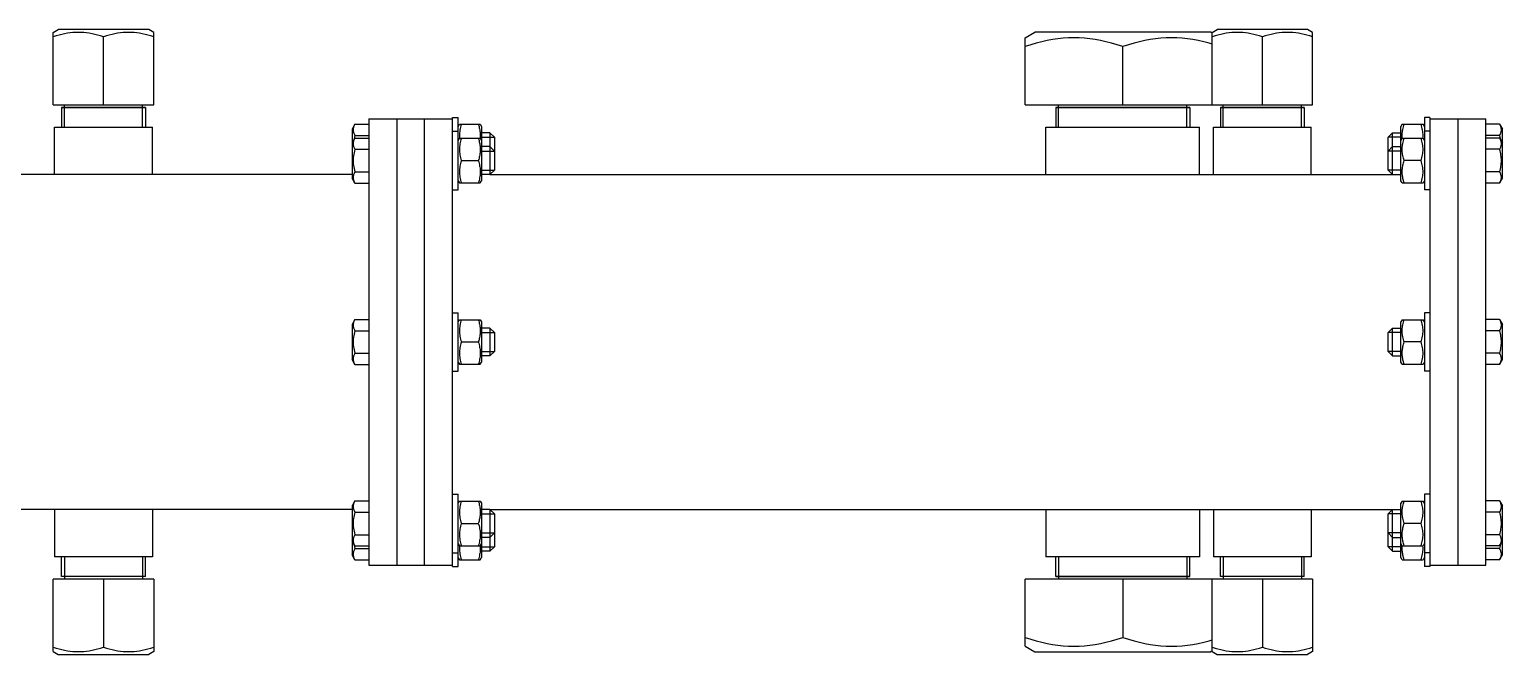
# Model space of a CAD drawing. Header units: millimetres. Extents: x 0 to 1189, y 0 to 841.
# Drawn here: x 1048.2 to 1100.9, y 472.2 to 494.6 of the extents above; entities that cross this region are included whole.
import ezdxf

# ---------------------------------------------------------------- set-up
doc = ezdxf.new("R2010")
doc.units = ezdxf.units.MM
doc.header["$LTSCALE"] = 65.395
doc.layers.get('0').update_dxf_attribs({"linetype": 'CONTINUOUS'})
doc.layers.add('ALL_AXIS', color=7, linetype='CONTINUOUS')
doc.layers.add('ALL_CHAMFER', color=7, linetype='CONTINUOUS')

msp = doc.modelspace()

# ---------------------------------------------------------------- linework, layer by layer
at = {"color": 7, "linetype": 'CONTINUOUS'}
for p, q in [((1049.0181797, 491.9002227), (1052.6181797, 491.9002227)), ((1052.3181797, 491.8002227), (1049.3181797, 491.8002227)), ((1083.8181797, 491.9002227), (1094.1181797, 491.9002227)), ((1089.7181797, 491.8002227), (1084.9181797, 491.8002227)), ((1093.8181797, 491.8002227), (1090.8181797, 491.8002227)), ((1059.8211157, 491.2085131), (1059.7181797, 491.0302227)), ((1059.8211157, 491.2085131), (1060.3181797, 491.2085131)), ((1060.3181797, 491.4002227), (1063.3181797, 491.4002227)), ((1060.3181797, 491.4002227), (1060.3181797, 475.4002227)), ((1061.3181797, 491.4002227), (1061.3181797, 475.4002227)), ((1062.3181797, 475.4002227), (1062.3181797, 491.4002227)), ((1063.3181797, 490.2200588), (1063.3181797, 491.4002227)), ((1063.5181797, 491.1202227), (1063.5643677, 491.2002227)), ((1063.5643677, 491.2002227), (1064.3119916, 491.2002227)), ((1064.3119875, 491.2002299), (1064.3581797, 491.1202227)), ((1064.3581797, 491.1202171), (1064.3581797, 489.1802282)), ((1097.3243718, 491.2002299), (1097.2781797, 491.1202227)), ((1097.2781797, 489.1802282), (1097.2781797, 491.1202171)), ((1097.3243677, 491.2002227), (1098.0719916, 491.2002227)), ((1098.1181797, 491.1202227), (1098.0719916, 491.2002227)), ((1098.3181797, 491.4002227), (1100.3181797, 491.4002227)), ((1098.3181797, 491.4002227), (1098.3181797, 490.2200588)), ((1099.3181797, 491.4002227), (1099.3181797, 475.4002227)), ((1100.3181797, 475.4002227), (1100.3181797, 491.4002227)), ((1100.8152437, 491.2085131), (1100.3181797, 491.2085131)), ((1100.8152437, 491.2085131), (1100.9181797, 491.0302227)), ((1059.8211157, 490.7085131), (1059.7181797, 490.5302227)), ((1059.8211157, 490.8043679), (1060.3181797, 490.8043679)), ((1059.8211157, 490.7085131), (1060.3181797, 490.7085131)), ((1063.5181797, 490.6202227), (1063.5643677, 490.7002227)), ((1063.5643677, 490.7002227), (1064.3119916, 490.7002227)), ((1063.5689768, 490.702102), (1063.5691308, 490.7007759)), ((1064.3119875, 490.7002299), (1064.3581797, 490.6202227)), ((1064.8181797, 490.7402227), (1064.8181797, 489.5602227)), ((1096.8181797, 489.5602227), (1096.8181797, 490.7402227)), ((1097.3243718, 490.7002299), (1097.2781797, 490.6202227)), ((1097.3243677, 490.7002227), (1098.0719916, 490.7002227)), ((1098.0672253, 490.7007756), (1098.0673962, 490.7022484)), ((1098.1181797, 490.6202227), (1098.0719916, 490.7002227)), ((1100.8152437, 490.8043679), (1100.3181797, 490.8043679)), ((1100.8152437, 490.7085131), (1100.3181797, 490.7085131)), ((1100.8152437, 490.7085131), (1100.9181797, 490.5302227)), ((1059.8211157, 490.3043679), (1060.3181797, 490.3043679)), ((1100.8152437, 490.3043679), (1100.3181797, 490.3043679)), ((1063.3181797, 483.7200588), (1063.3181797, 489.5803865)), ((1063.6358208, 489.9002227), (1064.2405385, 489.9002227)), ((1098.0005385, 489.9002227), (1097.3958208, 489.9002227)), ((1098.3181797, 489.5803865), (1098.3181797, 483.7200588)), ((1059.7181797, 489.4002227), (1042.3181797, 489.4002227)), ((1059.8211157, 489.0919323), (1059.7181797, 489.2702227)), ((1059.8211157, 489.4960775), (1060.3181797, 489.4960775)), ((1059.8211157, 489.0919323), (1060.3181797, 489.0919323)), ((1063.5181797, 489.1802227), (1063.5643677, 489.1002227)), ((1063.5643677, 489.1002227), (1064.3119916, 489.1002227)), ((1064.3119875, 489.1002155), (1064.3581797, 489.1802227)), ((1064.6581797, 489.4002227), (1096.9781797, 489.4002227)), ((1097.3243718, 489.1002155), (1097.2781797, 489.1802227)), ((1097.3243677, 489.1002227), (1098.0719916, 489.1002227)), ((1098.1181797, 489.1802227), (1098.0719916, 489.1002227)), ((1100.8152437, 489.4960775), (1100.3181797, 489.4960775)), ((1100.8152437, 489.0919323), (1100.3181797, 489.0919323)), ((1100.8152437, 489.0919323), (1100.9181797, 489.2702227)), ((1059.8211157, 484.2085131), (1059.7181797, 484.0302227)), ((1059.8211157, 484.2085131), (1060.3181797, 484.2085131)), ((1059.8211157, 483.8043679), (1060.3181797, 483.8043679)), ((1063.5181797, 484.1202227), (1063.5643677, 484.2002227)), ((1063.5643677, 484.2002227), (1064.3119916, 484.2002227)), ((1064.3119875, 484.2002299), (1064.3581797, 484.1202227)), ((1064.3581797, 484.1202171), (1064.3581797, 482.6802282)), ((1064.8181797, 483.7402227), (1064.8181797, 483.0602227)), ((1096.8181797, 483.0602227), (1096.8181797, 483.7402227)), ((1097.3243718, 484.2002299), (1097.2781797, 484.1202227)), ((1097.2781797, 482.6802282), (1097.2781797, 484.1202171)), ((1097.3243677, 484.2002227), (1098.0719916, 484.2002227)), ((1098.1181797, 484.1202227), (1098.0719916, 484.2002227)), ((1100.8152437, 484.2085131), (1100.3181797, 484.2085131)), ((1100.8152437, 483.8043679), (1100.3181797, 483.8043679)), ((1100.8152437, 484.2085131), (1100.9181797, 484.0302227)), ((1063.6358208, 483.4002227), (1064.2405385, 483.4002227)), ((1098.0005385, 483.4002227), (1097.3958208, 483.4002227)), ((1059.8211157, 482.5919323), (1059.7181797, 482.7702227)), ((1059.8211157, 482.9960775), (1060.3181797, 482.9960775)), ((1063.3181797, 477.2200588), (1063.3181797, 483.0803865)), ((1063.5181797, 482.6802227), (1063.5643677, 482.6002227)), ((1064.3119875, 482.6002155), (1064.3581797, 482.6802227)), ((1097.3243718, 482.6002155), (1097.2781797, 482.6802227)), ((1098.1181797, 482.6802227), (1098.0719916, 482.6002227)), ((1098.3181797, 483.0803865), (1098.3181797, 477.2200588)), ((1100.8152437, 482.9960775), (1100.3181797, 482.9960775)), ((1100.8152437, 482.5919323), (1100.9181797, 482.7702227)), ((1059.8211157, 482.5919323), (1060.3181797, 482.5919323)), ((1063.5643677, 482.6002227), (1064.3119916, 482.6002227)), ((1097.3243677, 482.6002227), (1098.0719916, 482.6002227)), ((1100.8152437, 482.5919323), (1100.3181797, 482.5919323)), ((1059.7181797, 477.4002227), (1042.3181797, 477.4002227)), ((1059.8211157, 477.7085131), (1059.7181797, 477.5302227)), ((1059.8211157, 477.7085131), (1060.3181797, 477.7085131)), ((1063.5181797, 477.6202227), (1063.5643677, 477.7002227)), ((1063.5643677, 477.7002227), (1064.3119916, 477.7002227)), ((1064.3119875, 477.7002299), (1064.3581797, 477.6202227)), ((1064.3581797, 477.6202171), (1064.3581797, 475.6802282)), ((1064.6581797, 477.4002227), (1096.9781797, 477.4002227)), ((1097.3243718, 477.7002299), (1097.2781797, 477.6202227)), ((1097.2781797, 475.6802282), (1097.2781797, 477.6202171)), ((1097.3243677, 477.7002227), (1098.0719916, 477.7002227)), ((1098.1181797, 477.6202227), (1098.0719916, 477.7002227)), ((1100.8152437, 477.7085131), (1100.3181797, 477.7085131)), ((1100.8152437, 477.7085131), (1100.9181797, 477.5302227)), ((1059.8211157, 477.3043679), (1060.3181797, 477.3043679)), ((1063.6358208, 476.9002227), (1064.2405385, 476.9002227)), ((1064.8181797, 477.2402227), (1064.8181797, 476.0602227)), ((1096.8181797, 476.0602227), (1096.8181797, 477.2402227)), ((1098.0005385, 476.9002227), (1097.3958208, 476.9002227)), ((1100.8152437, 477.3043679), (1100.3181797, 477.3043679)), ((1059.8211157, 476.4960775), (1060.3181797, 476.4960775)), ((1063.3181797, 475.4002227), (1063.3181797, 476.5803865)), ((1098.3181797, 476.5803865), (1098.3181797, 475.4002227)), ((1100.8152437, 476.4960775), (1100.3181797, 476.4960775)), ((1059.8211157, 476.0919323), (1059.7181797, 476.2702227)), ((1059.8211157, 476.0919323), (1060.3181797, 476.0919323)), ((1059.8211157, 475.9960775), (1060.3181797, 475.9960775)), ((1063.5181797, 476.1802227), (1063.5643677, 476.1002227)), ((1063.5643677, 476.1002227), (1064.3119916, 476.1002227)), ((1063.569134, 476.0996698), (1063.5689631, 476.098197)), ((1064.3119875, 476.1002155), (1064.3581797, 476.1802227)), ((1097.3243718, 476.1002155), (1097.2781797, 476.1802227)), ((1097.3243677, 476.1002227), (1098.0719916, 476.1002227)), ((1098.0673825, 476.0983433), (1098.0672285, 476.0996695)), ((1098.1181797, 476.1802227), (1098.0719916, 476.1002227)), ((1100.8152437, 476.0919323), (1100.3181797, 476.0919323)), ((1100.8152437, 475.9960775), (1100.3181797, 475.9960775)), ((1100.8152437, 476.0919323), (1100.9181797, 476.2702227)), ((1059.8211157, 475.5919323), (1059.7181797, 475.7702227)), ((1059.8211157, 475.5919323), (1060.3181797, 475.5919323)), ((1060.3181797, 475.4002227), (1063.3181797, 475.4002227)), ((1063.5181797, 475.6802227), (1063.5643677, 475.6002227)), ((1063.5643677, 475.6002227), (1064.3119916, 475.6002227)), ((1064.3119875, 475.6002155), (1064.3581797, 475.6802227)), ((1097.3243718, 475.6002155), (1097.2781797, 475.6802227)), ((1097.3243677, 475.6002227), (1098.0719916, 475.6002227)), ((1098.1181797, 475.6802227), (1098.0719916, 475.6002227)), ((1098.3181797, 475.4002227), (1100.3181797, 475.4002227)), ((1100.8152437, 475.5919323), (1100.3181797, 475.5919323)), ((1100.8152437, 475.5919323), (1100.9181797, 475.7702227)), ((1052.6181797, 474.9002227), (1049.0181797, 474.9002227)), ((1052.3181797, 475.0002227), (1049.3181797, 475.0002227)), ((1094.1181797, 474.9002227), (1083.8181797, 474.9002227)), ((1084.9181797, 475.0002227), (1089.7181797, 475.0002227)), ((1093.8181797, 475.0002227), (1090.8181797, 475.0002227))]:
    msp.add_line(p, q, dxfattribs=at)
at = {"color": 2, "linetype": 'CONTINUOUS'}
for p, q in [((1049.4181797, 491.1002227), (1049.4181797, 491.8002227)), ((1052.2181797, 491.1002227), (1052.2181797, 491.8002227)), ((1085.0181797, 491.1002227), (1085.0181797, 491.8002227)), ((1089.6181797, 491.1002227), (1089.6181797, 491.8002227)), ((1090.9181797, 491.1002227), (1090.9181797, 491.8002227)), ((1093.7181797, 491.1002227), (1093.7181797, 491.8002227)), ((1064.3581797, 490.7402227), (1064.8181797, 490.7402227)), ((1097.2781797, 490.7402227), (1096.8181797, 490.7402227)), ((1064.3581797, 490.2402227), (1064.8181797, 490.2402227)), ((1097.2781797, 490.2402227), (1096.8181797, 490.2402227)), ((1064.3581797, 489.5602227), (1064.8181797, 489.5602227)), ((1097.2781797, 489.5602227), (1096.8181797, 489.5602227)), ((1064.3581797, 483.7402227), (1064.8181797, 483.7402227)), ((1097.2781797, 483.7402227), (1096.8181797, 483.7402227)), ((1064.3581797, 483.0602227), (1064.8181797, 483.0602227)), ((1097.2781797, 483.0602227), (1096.8181797, 483.0602227)), ((1064.3581797, 477.2402227), (1064.8181797, 477.2402227)), ((1097.2781797, 477.2402227), (1096.8181797, 477.2402227)), ((1064.3581797, 476.5602227), (1064.8181797, 476.5602227)), ((1097.2781797, 476.5602227), (1096.8181797, 476.5602227)), ((1064.3581797, 476.0602227), (1064.8181797, 476.0602227)), ((1097.2781797, 476.0602227), (1096.8181797, 476.0602227)), ((1049.4181797, 475.7002227), (1049.4181797, 475.0002227)), ((1052.2181797, 475.7002227), (1052.2181797, 475.0002227)), ((1085.0181797, 475.7002227), (1085.0181797, 475.0002227)), ((1089.6181797, 475.7002227), (1089.6181797, 475.0002227)), ((1090.9181797, 475.7002227), (1090.9181797, 475.0002227)), ((1093.7181797, 475.7002227), (1093.7181797, 475.0002227))]:
    msp.add_line(p, q, dxfattribs=at)
at = {"color": 7, "linetype": 'CONTINUOUS'}
for points in [[(1059.8211157, 491.2085131), (1059.8065954, 491.1820544), (1059.7939925, 491.1561031), (1059.7833146, 491.1307405), (1059.7745393, 491.1057224), (1059.7676249, 491.0808415), (1059.7626368, 491.0560687), (1059.7596213, 491.0313013), (1059.7585942, 491.0065526), (1059.7596023, 490.9818084), (1059.7625986, 490.9570484), (1059.7675658, 490.932284), (1059.7744611, 490.9074068), (1059.783216, 490.8823912), (1059.793891, 490.8570016), (1059.806529, 490.8309633), (1059.8211157, 490.8043679)], [(1063.6358208, 491.2002227), (1063.6191736, 491.1476578), (1063.6047446, 491.0961787), (1063.5925493, 491.0459681), (1063.5825412, 490.9964779), (1063.5746517, 490.9472343), (1063.5689631, 490.898197), (1063.5655287, 490.8491566), (1063.5643677, 490.8001458), (1063.5655358, 490.7511369), (1063.5689768, 490.702102)], [(1064.2405385, 491.2002227), (1064.2540107, 491.1581262), (1064.2660632, 491.116777), (1064.2766839, 491.0762725), (1064.2859091, 491.0363208), (1064.293782, 490.9966907), (1064.3002698, 490.9572976), (1064.3053652, 490.9179846), (1064.3090352, 490.8787378), (1064.3112458, 490.839486), (1064.3119916, 490.8002439), (1064.3112475, 490.7610049), (1064.3090392, 490.7217611), (1064.3070694, 490.7006827)], [(1097.3292879, 490.7007383), (1097.3280114, 490.7130821), (1097.3252796, 490.7566663), (1097.3243755, 490.8002671), (1097.3252833, 490.8438674), (1097.3280188, 490.8874506), (1097.3325337, 490.9310768), (1097.3387935, 490.9747393), (1097.346773, 491.0186214), (1097.3564143, 491.0627862), (1097.3677808, 491.1075874), (1097.3809218, 491.1534464), (1097.3958208, 491.2002227)], [(1098.0673962, 490.7022484), (1098.0708306, 490.7512888), (1098.0719916, 490.8002995), (1098.0708235, 490.8493084), (1098.0673825, 490.8983433), (1098.0616883, 490.947373), (1098.0537955, 490.9966025), (1098.0437885, 491.0460659), (1098.0315976, 491.0962443), (1098.0171757, 491.1476914), (1098.0005385, 491.2002227)], [(1100.8152437, 490.8043679), (1100.8298206, 490.8309448), (1100.8424511, 490.8569636), (1100.8531203, 490.8823299), (1100.8618728, 490.9073263), (1100.8687726, 490.9321973), (1100.8737469, 490.9569626), (1100.8767502, 490.981727), (1100.8777651, 491.0064789), (1100.8767431, 491.0312368), (1100.8737313, 491.0560143), (1100.8687456, 491.0807958), (1100.8618312, 491.1056869), (1100.8530512, 491.1307221), (1100.8423682, 491.1560999), (1100.8297637, 491.1820564), (1100.8152437, 491.2085131)], [(1059.8211157, 490.7085131), (1059.8065954, 490.6820544), (1059.7939925, 490.6561031), (1059.7833146, 490.6307405), (1059.7745393, 490.6057224), (1059.7676249, 490.5808415), (1059.7626368, 490.5560687), (1059.7596213, 490.5313013), (1059.7585942, 490.5065526), (1059.7596023, 490.4818084), (1059.7625986, 490.4570484), (1059.7675658, 490.432284), (1059.7744611, 490.4074068), (1059.783216, 490.3823912), (1059.793891, 490.3570016), (1059.806529, 490.3309633), (1059.8211157, 490.3043679)], [(1059.8211157, 490.8043679), (1059.8046263, 490.7438053), (1059.790663, 490.6845607), (1059.7819791, 490.6407265)], [(1063.6358208, 490.7002227), (1063.6191736, 490.6476578), (1063.6047446, 490.5961787), (1063.5925493, 490.5459681), (1063.5825412, 490.4964779), (1063.5746517, 490.4472343), (1063.5689631, 490.398197), (1063.5655287, 490.3491566), (1063.5643677, 490.3001458), (1063.5655358, 490.2511369), (1063.5689768, 490.202102), (1063.574671, 490.1530723), (1063.5825639, 490.1038429), (1063.5925708, 490.0543794), (1063.6047618, 490.0042011), (1063.6191836, 489.952754), (1063.6358208, 489.9002227)], [(1064.2405385, 490.7002227), (1064.2540107, 490.6581262), (1064.2660632, 490.616777), (1064.2766839, 490.5762725), (1064.2859091, 490.5363208), (1064.293782, 490.4966907), (1064.3002698, 490.4572976), (1064.3053652, 490.4179846), (1064.3090352, 490.3787378), (1064.3112458, 490.339486), (1064.3119916, 490.3002439), (1064.3112475, 490.2610049), (1064.3090392, 490.2217611), (1064.3053727, 490.1825269), (1064.3002818, 490.1432288), (1064.2937992, 490.1038497), (1064.2859327, 490.0642346), (1064.2767191, 490.0243114), (1064.2661034, 489.9838136), (1064.2540379, 489.9424144), (1064.2405385, 489.9002227)], [(1097.3958208, 489.9002227), (1097.380917, 489.9470144), (1097.3677722, 489.9928897), (1097.3564026, 490.0377093), (1097.3467596, 490.0818908), (1097.3387809, 490.1257835), (1097.3325233, 490.1694528), (1097.3280114, 490.2130821), (1097.3252796, 490.2566663), (1097.3243755, 490.3002671), (1097.3252833, 490.3438674), (1097.3280188, 490.3874506), (1097.3325337, 490.4310768), (1097.3387935, 490.4747393), (1097.346773, 490.5186214), (1097.3564143, 490.5627862), (1097.3677808, 490.6075874), (1097.3809218, 490.6534464), (1097.3958208, 490.7002227)], [(1098.0005385, 489.9002227), (1098.0171857, 489.9527876), (1098.0316148, 490.0042667), (1098.0438101, 490.0544773), (1098.0538181, 490.1039675), (1098.0617076, 490.153211), (1098.0673962, 490.2022484), (1098.0708306, 490.2512888), (1098.0719916, 490.3002995), (1098.0708235, 490.3493084), (1098.0673825, 490.3983433), (1098.0616883, 490.447373), (1098.0537955, 490.4966025), (1098.0437885, 490.5460659), (1098.0315976, 490.5962443), (1098.0171757, 490.6476914), (1098.0005385, 490.7002227)], [(1100.854512, 490.6404984), (1100.8531403, 490.6483365), (1100.8424661, 490.69911), (1100.8298292, 490.7511811), (1100.8152437, 490.8043679)], [(1100.8152437, 490.3043679), (1100.8298206, 490.3309448), (1100.8424511, 490.3569636), (1100.8531203, 490.3823299), (1100.8618728, 490.4073263), (1100.8687726, 490.4321973), (1100.8737469, 490.4569626), (1100.8767502, 490.481727), (1100.8777651, 490.5064789), (1100.8767431, 490.5312368), (1100.8737313, 490.5560143), (1100.8687456, 490.5807958), (1100.8618312, 490.6056869), (1100.8530512, 490.6307221), (1100.8423682, 490.6560999), (1100.8297637, 490.6820564), (1100.8152437, 490.7085131)], [(1059.8211157, 490.3043679), (1059.8046263, 490.2438053), (1059.790663, 490.1845607), (1059.7792356, 490.1268785), (1059.7703148, 490.0700256), (1059.7638436, 490.0133451), (1059.7599146, 489.9568531), (1059.7586103, 489.9003409), (1059.7599037, 489.8438263), (1059.7638221, 489.7873298), (1059.7702857, 489.7306338), (1059.7792046, 489.6737431), (1059.7906358, 489.6160099), (1059.8046096, 489.5567072), (1059.8211157, 489.4960775)], [(1100.8152437, 489.4960775), (1100.8298127, 489.5491993), (1100.8424388, 489.601215), (1100.8531081, 489.6519404), (1100.8618624, 489.7019278), (1100.8687627, 489.7516544), (1100.8737383, 489.8011613), (1100.8767446, 489.8506566), (1100.8777651, 489.9001173), (1100.8767532, 489.9495776), (1100.8737553, 489.9990736), (1100.8687884, 490.0485794), (1100.8618942, 490.098315), (1100.8531403, 490.1483365), (1100.8424661, 490.19911), (1100.8298292, 490.2511811), (1100.8152437, 490.3043679)], [(1063.6358208, 489.9002227), (1063.6191736, 489.8476578), (1063.6047446, 489.7961787), (1063.5925493, 489.7459681), (1063.5825412, 489.6964779), (1063.5746517, 489.6472343), (1063.5689631, 489.598197), (1063.5655287, 489.5491566), (1063.5643677, 489.5001458), (1063.5655358, 489.4511369), (1063.5689768, 489.402102), (1063.574671, 489.3530723), (1063.5825639, 489.3038429), (1063.5925708, 489.2543794), (1063.6047618, 489.2042011), (1063.6191836, 489.152754), (1063.6358208, 489.1002227)], [(1064.2405385, 489.9002227), (1064.2554423, 489.8534309), (1064.2685871, 489.8075557), (1064.2799567, 489.7627361), (1064.2895997, 489.7185546), (1064.2975785, 489.6746618), (1064.303836, 489.6309926), (1064.3083479, 489.5873633), (1064.3110798, 489.5437791), (1064.3119838, 489.5001783), (1064.3110761, 489.456578), (1064.3083406, 489.4129948), (1064.3038256, 489.3693686), (1064.2975658, 489.3257061), (1064.2895864, 489.281824), (1064.279945, 489.2376591), (1064.2685785, 489.1928579), (1064.2554375, 489.146999), (1064.2405385, 489.1002227)], [(1097.3958208, 489.1002227), (1097.3823486, 489.1423192), (1097.3702961, 489.1836684), (1097.3596754, 489.2241729), (1097.3504503, 489.2641246), (1097.3425774, 489.3037547), (1097.3360895, 489.3431478), (1097.3309941, 489.3824608), (1097.3273242, 489.4217076), (1097.3251136, 489.4609593), (1097.3243677, 489.5002015), (1097.3251118, 489.5394404), (1097.3273202, 489.5786842), (1097.3309866, 489.6179184), (1097.3360776, 489.6572165), (1097.3425601, 489.6965956), (1097.3504266, 489.7362108), (1097.3596403, 489.776134), (1097.3702559, 489.8166318), (1097.3823214, 489.858031), (1097.3958208, 489.9002227)], [(1098.0005385, 489.1002227), (1098.0171857, 489.1527876), (1098.0316148, 489.2042667), (1098.0438101, 489.2544773), (1098.0538181, 489.3039675), (1098.0617076, 489.353211), (1098.0673962, 489.4022484), (1098.0708306, 489.4512888), (1098.0719916, 489.5002995), (1098.0708235, 489.5493084), (1098.0673825, 489.5983433), (1098.0616883, 489.647373), (1098.0537955, 489.6966025), (1098.0437885, 489.7460659), (1098.0315976, 489.7962443), (1098.0171757, 489.8476914), (1098.0005385, 489.9002227)], [(1059.8211157, 489.4960775), (1059.8065467, 489.4695174), (1059.7939197, 489.443507), (1059.7832483, 489.4181383), (1059.7744916, 489.3931354), (1059.7675898, 489.3682607), (1059.762614, 489.3434925), (1059.7596097, 489.3187263), (1059.7585942, 489.2939734), (1059.7596156, 489.2692147), (1059.7626271, 489.2444363), (1059.767613, 489.2196529), (1059.7745279, 489.1947593), (1059.7833092, 489.1697206), (1059.7939933, 489.1443406), (1059.8065974, 489.1183852), (1059.8211157, 489.0919323)], [(1100.8152437, 489.0919323), (1100.8297651, 489.1183934), (1100.8423681, 489.1443453), (1100.8530452, 489.1697057), (1100.8618194, 489.194721), (1100.8687336, 489.2196004), (1100.8737218, 489.2443723), (1100.8767376, 489.2691397), (1100.8777651, 489.2938886), (1100.8767573, 489.3186329), (1100.8737615, 489.3433921), (1100.8687953, 489.3681541), (1100.8619016, 489.3930278), (1100.8531501, 489.4180377), (1100.8424769, 489.4434247), (1100.8298364, 489.4694691), (1100.8152437, 489.4960775)], [(1059.8211157, 484.2085131), (1059.8065954, 484.1820544), (1059.7939925, 484.1561031), (1059.7833146, 484.1307405), (1059.7745393, 484.1057224), (1059.7676249, 484.0808415), (1059.7626368, 484.0560687), (1059.7596213, 484.0313013), (1059.7585942, 484.0065526), (1059.7596023, 483.9818084), (1059.7625986, 483.9570484), (1059.7675658, 483.932284), (1059.7744611, 483.9074068), (1059.783216, 483.8823912), (1059.793891, 483.8570016), (1059.806529, 483.8309633), (1059.8211157, 483.8043679)], [(1059.8211157, 483.8043679), (1059.8046263, 483.7438053), (1059.790663, 483.6845607), (1059.7792356, 483.6268785), (1059.7703148, 483.5700256), (1059.7638436, 483.5133451), (1059.7599146, 483.4568531), (1059.7586103, 483.4003409), (1059.7599037, 483.3438263), (1059.7638221, 483.2873298), (1059.7702857, 483.2306338), (1059.7792046, 483.1737431), (1059.7906358, 483.1160099), (1059.8046096, 483.0567072), (1059.8211157, 482.9960775)], [(1063.6358208, 484.2002227), (1063.6191736, 484.1476578), (1063.6047446, 484.0961787), (1063.5925493, 484.0459681), (1063.5825412, 483.9964779), (1063.5746517, 483.9472343), (1063.5689631, 483.898197), (1063.5655287, 483.8491566), (1063.5643677, 483.8001458), (1063.5655358, 483.7511369), (1063.5689768, 483.702102), (1063.574671, 483.6530723), (1063.5825639, 483.6038429), (1063.5925708, 483.5543794), (1063.6047618, 483.5042011), (1063.6191836, 483.452754), (1063.6358208, 483.4002227)], [(1064.2405385, 484.2002227), (1064.2540107, 484.1581262), (1064.2660632, 484.116777), (1064.2766839, 484.0762725), (1064.2859091, 484.0363208), (1064.293782, 483.9966907), (1064.3002698, 483.9572976), (1064.3053652, 483.9179846), (1064.3090352, 483.8787378), (1064.3112458, 483.839486), (1064.3119916, 483.8002439), (1064.3112475, 483.7610049), (1064.3090392, 483.7217611), (1064.3053727, 483.6825269), (1064.3002818, 483.6432288), (1064.2937992, 483.6038497), (1064.2859327, 483.5642346), (1064.2767191, 483.5243114), (1064.2661034, 483.4838136), (1064.2540379, 483.4424144), (1064.2405385, 483.4002227)], [(1097.3958208, 483.4002227), (1097.380917, 483.4470144), (1097.3677722, 483.4928897), (1097.3564026, 483.5377093), (1097.3467596, 483.5818908), (1097.3387809, 483.6257835), (1097.3325233, 483.6694528), (1097.3280114, 483.7130821), (1097.3252796, 483.7566663), (1097.3243755, 483.8002671), (1097.3252833, 483.8438674), (1097.3280188, 483.8874506), (1097.3325337, 483.9310768), (1097.3387935, 483.9747393), (1097.346773, 484.0186214), (1097.3564143, 484.0627862), (1097.3677808, 484.1075874), (1097.3809218, 484.1534464), (1097.3958208, 484.2002227)], [(1098.0005385, 483.4002227), (1098.0171857, 483.4527876), (1098.0316148, 483.5042667), (1098.0438101, 483.5544773), (1098.0538181, 483.6039675), (1098.0617076, 483.653211), (1098.0673962, 483.7022484), (1098.0708306, 483.7512888), (1098.0719916, 483.8002995), (1098.0708235, 483.8493084), (1098.0673825, 483.8983433), (1098.0616883, 483.947373), (1098.0537955, 483.9966025), (1098.0437885, 484.0460659), (1098.0315976, 484.0962443), (1098.0171757, 484.1476914), (1098.0005385, 484.2002227)], [(1100.8152437, 483.8043679), (1100.8298206, 483.8309448), (1100.8424511, 483.8569636), (1100.8531203, 483.8823299), (1100.8618728, 483.9073263), (1100.8687726, 483.9321973), (1100.8737469, 483.9569626), (1100.8767502, 483.981727), (1100.8777651, 484.0064789), (1100.8767431, 484.0312368), (1100.8737313, 484.0560143), (1100.8687456, 484.0807958), (1100.8618312, 484.1056869), (1100.8530512, 484.1307221), (1100.8423682, 484.1560999), (1100.8297637, 484.1820564), (1100.8152437, 484.2085131)], [(1100.8152437, 482.9960775), (1100.8298127, 483.0491993), (1100.8424388, 483.101215), (1100.8531081, 483.1519404), (1100.8618624, 483.2019278), (1100.8687627, 483.2516544), (1100.8737383, 483.3011613), (1100.8767446, 483.3506566), (1100.8777651, 483.4001173), (1100.8767532, 483.4495776), (1100.8737553, 483.4990736), (1100.8687884, 483.5485794), (1100.8618942, 483.598315), (1100.8531403, 483.6483365), (1100.8424661, 483.69911), (1100.8298292, 483.7511811), (1100.8152437, 483.8043679)], [(1063.6358208, 483.4002227), (1063.6191736, 483.3476578), (1063.6047446, 483.2961787), (1063.5925493, 483.2459681), (1063.5825412, 483.1964779), (1063.5746517, 483.1472343), (1063.5689631, 483.098197), (1063.5655287, 483.0491566), (1063.5643677, 483.0001458), (1063.5655358, 482.9511369), (1063.5689768, 482.902102), (1063.574671, 482.8530723), (1063.5825639, 482.8038429), (1063.5925708, 482.7543794), (1063.6047618, 482.7042011), (1063.6191836, 482.652754), (1063.6358208, 482.6002227)], [(1064.2405385, 483.4002227), (1064.2554423, 483.3534309), (1064.2685871, 483.3075557), (1064.2799567, 483.2627361), (1064.2895997, 483.2185546), (1064.2975785, 483.1746618), (1064.303836, 483.1309926), (1064.3083479, 483.0873633), (1064.3110798, 483.0437791), (1064.3119838, 483.0001783), (1064.3110761, 482.956578), (1064.3083406, 482.9129948), (1064.3038256, 482.8693686), (1064.2975658, 482.8257061), (1064.2895864, 482.781824), (1064.279945, 482.7376591), (1064.2685785, 482.6928579), (1064.2554375, 482.646999), (1064.2405385, 482.6002227)], [(1097.3958208, 482.6002227), (1097.3823486, 482.6423192), (1097.3702961, 482.6836684), (1097.3596754, 482.7241729), (1097.3504503, 482.7641246), (1097.3425774, 482.8037547), (1097.3360895, 482.8431478), (1097.3309941, 482.8824608), (1097.3273242, 482.9217076), (1097.3251136, 482.9609593), (1097.3243677, 483.0002015), (1097.3251118, 483.0394404), (1097.3273202, 483.0786842), (1097.3309866, 483.1179184), (1097.3360776, 483.1572165), (1097.3425601, 483.1965956), (1097.3504266, 483.2362108), (1097.3596403, 483.276134), (1097.3702559, 483.3166318), (1097.3823214, 483.358031), (1097.3958208, 483.4002227)], [(1098.0005385, 482.6002227), (1098.0171857, 482.6527876), (1098.0316148, 482.7042667), (1098.0438101, 482.7544773), (1098.0538181, 482.8039675), (1098.0617076, 482.853211), (1098.0673962, 482.9022484), (1098.0708306, 482.9512888), (1098.0719916, 483.0002995), (1098.0708235, 483.0493084), (1098.0673825, 483.0983433), (1098.0616883, 483.147373), (1098.0537955, 483.1966025), (1098.0437885, 483.2460659), (1098.0315976, 483.2962443), (1098.0171757, 483.3476914), (1098.0005385, 483.4002227)], [(1059.8211157, 482.9960775), (1059.8065467, 482.9695174), (1059.7939197, 482.943507), (1059.7832483, 482.9181383), (1059.7744916, 482.8931354), (1059.7675898, 482.8682607), (1059.762614, 482.8434925), (1059.7596097, 482.8187263), (1059.7585942, 482.7939734), (1059.7596156, 482.7692147), (1059.7626271, 482.7444363), (1059.767613, 482.7196529), (1059.7745279, 482.6947593), (1059.7833092, 482.6697206), (1059.7939933, 482.6443406), (1059.8065974, 482.6183852), (1059.8211157, 482.5919323)], [(1100.8152437, 482.5919323), (1100.8297651, 482.6183934), (1100.8423681, 482.6443453), (1100.8530452, 482.6697057), (1100.8618194, 482.694721), (1100.8687336, 482.7196004), (1100.8737218, 482.7443723), (1100.8767376, 482.7691397), (1100.8777651, 482.7938886), (1100.8767573, 482.8186329), (1100.8737615, 482.8433921), (1100.8687953, 482.8681541), (1100.8619016, 482.8930278), (1100.8531501, 482.9180377), (1100.8424769, 482.9434247), (1100.8298364, 482.9694691), (1100.8152437, 482.9960775)], [(1059.8211157, 477.7085131), (1059.8065954, 477.6820544), (1059.7939925, 477.6561031), (1059.7833146, 477.6307405), (1059.7745393, 477.6057224), (1059.7676249, 477.5808415), (1059.7626368, 477.5560687), (1059.7596213, 477.5313013), (1059.7585942, 477.5065526), (1059.7596023, 477.4818084), (1059.7625986, 477.4570484), (1059.7675658, 477.432284), (1059.7744611, 477.4074068), (1059.783216, 477.3823912), (1059.793891, 477.3570016), (1059.806529, 477.3309633), (1059.8211157, 477.3043679)], [(1063.6358208, 477.7002227), (1063.6191736, 477.6476578), (1063.6047446, 477.5961787), (1063.5925493, 477.5459681), (1063.5825412, 477.4964779), (1063.5746517, 477.4472343), (1063.5689631, 477.398197), (1063.5655287, 477.3491566), (1063.5643677, 477.3001458), (1063.5655358, 477.2511369), (1063.5689768, 477.202102), (1063.574671, 477.1530723), (1063.5825639, 477.1038429), (1063.5925708, 477.0543794), (1063.6047618, 477.0042011), (1063.6191836, 476.952754), (1063.6358208, 476.9002227)], [(1064.2405385, 477.7002227), (1064.2540107, 477.6581262), (1064.2660632, 477.616777), (1064.2766839, 477.5762725), (1064.2859091, 477.5363208), (1064.293782, 477.4966907), (1064.3002698, 477.4572976), (1064.3053652, 477.4179846), (1064.3090352, 477.3787378), (1064.3112458, 477.339486), (1064.3119916, 477.3002439), (1064.3112475, 477.2610049), (1064.3090392, 477.2217611), (1064.3053727, 477.1825269), (1064.3002818, 477.1432288), (1064.2937992, 477.1038497), (1064.2859327, 477.0642346), (1064.2767191, 477.0243114), (1064.2661034, 476.9838136), (1064.2540379, 476.9424144), (1064.2405385, 476.9002227)], [(1097.3958208, 476.9002227), (1097.380917, 476.9470144), (1097.3677722, 476.9928897), (1097.3564026, 477.0377093), (1097.3467596, 477.0818908), (1097.3387809, 477.1257835), (1097.3325233, 477.1694528), (1097.3280114, 477.2130821), (1097.3252796, 477.2566663), (1097.3243755, 477.3002671), (1097.3252833, 477.3438674), (1097.3280188, 477.3874506), (1097.3325337, 477.4310768), (1097.3387935, 477.4747393), (1097.346773, 477.5186214), (1097.3564143, 477.5627862), (1097.3677808, 477.6075874), (1097.3809218, 477.6534464), (1097.3958208, 477.7002227)], [(1098.0005385, 476.9002227), (1098.0171857, 476.9527876), (1098.0316148, 477.0042667), (1098.0438101, 477.0544773), (1098.0538181, 477.1039675), (1098.0617076, 477.153211), (1098.0673962, 477.2022484), (1098.0708306, 477.2512888), (1098.0719916, 477.3002995), (1098.0708235, 477.3493084), (1098.0673825, 477.3983433), (1098.0616883, 477.447373), (1098.0537955, 477.4966025), (1098.0437885, 477.5460659), (1098.0315976, 477.5962443), (1098.0171757, 477.6476914), (1098.0005385, 477.7002227)], [(1100.8152437, 477.3043679), (1100.8298206, 477.3309448), (1100.8424511, 477.3569636), (1100.8531203, 477.3823299), (1100.8618728, 477.4073263), (1100.8687726, 477.4321973), (1100.8737469, 477.4569626), (1100.8767502, 477.481727), (1100.8777651, 477.5064789), (1100.8767431, 477.5312368), (1100.8737313, 477.5560143), (1100.8687456, 477.5807958), (1100.8618312, 477.6056869), (1100.8530512, 477.6307221), (1100.8423682, 477.6560999), (1100.8297637, 477.6820564), (1100.8152437, 477.7085131)], [(1059.8211157, 477.3043679), (1059.8046263, 477.2438053), (1059.790663, 477.1845607), (1059.7792356, 477.1268785), (1059.7703148, 477.0700256), (1059.7638436, 477.0133451), (1059.7599146, 476.9568531), (1059.7586103, 476.9003409), (1059.7599037, 476.8438263), (1059.7638221, 476.7873298), (1059.7702857, 476.7306338), (1059.7792046, 476.6737431), (1059.7906358, 476.6160099), (1059.8046096, 476.5567072), (1059.8211157, 476.4960775)], [(1063.6358208, 476.9002227), (1063.6191736, 476.8476578), (1063.6047446, 476.7961787), (1063.5925493, 476.7459681), (1063.5825412, 476.6964779), (1063.5746517, 476.6472343), (1063.5689631, 476.598197), (1063.5655287, 476.5491566), (1063.5643677, 476.5001458), (1063.5655358, 476.4511369), (1063.5689768, 476.402102), (1063.574671, 476.3530723), (1063.5825639, 476.3038429), (1063.5925708, 476.2543794), (1063.6047618, 476.2042011), (1063.6191836, 476.152754), (1063.6358208, 476.1002227)], [(1064.2405385, 476.9002227), (1064.2554423, 476.8534309), (1064.2685871, 476.8075557), (1064.2799567, 476.7627361), (1064.2895997, 476.7185546), (1064.2975785, 476.6746618), (1064.303836, 476.6309926), (1064.3083479, 476.5873633), (1064.3110798, 476.5437791), (1064.3119838, 476.5001783), (1064.3110761, 476.456578), (1064.3083406, 476.4129948), (1064.3038256, 476.3693686), (1064.2975658, 476.3257061), (1064.2895864, 476.281824), (1064.279945, 476.2376591), (1064.2685785, 476.1928579), (1064.2554375, 476.146999), (1064.2405385, 476.1002227)], [(1097.3958208, 476.1002227), (1097.3823486, 476.1423192), (1097.3702961, 476.1836684), (1097.3596754, 476.2241729), (1097.3504503, 476.2641246), (1097.3425774, 476.3037547), (1097.3360895, 476.3431478), (1097.3309941, 476.3824608), (1097.3273242, 476.4217076), (1097.3251136, 476.4609593), (1097.3243677, 476.5002015), (1097.3251118, 476.5394404), (1097.3273202, 476.5786842), (1097.3309866, 476.6179184), (1097.3360776, 476.6572165), (1097.3425601, 476.6965956), (1097.3504266, 476.7362108), (1097.3596403, 476.776134), (1097.3702559, 476.8166318), (1097.3823214, 476.858031), (1097.3958208, 476.9002227)], [(1098.0005385, 476.1002227), (1098.0171857, 476.1527876), (1098.0316148, 476.2042667), (1098.0438101, 476.2544773), (1098.0538181, 476.3039675), (1098.0617076, 476.353211), (1098.0673962, 476.4022484), (1098.0708306, 476.4512888), (1098.0719916, 476.5002995), (1098.0708235, 476.5493084), (1098.0673825, 476.5983433), (1098.0616883, 476.647373), (1098.0537955, 476.6966025), (1098.0437885, 476.7460659), (1098.0315976, 476.7962443), (1098.0171757, 476.8476914), (1098.0005385, 476.9002227)], [(1100.8152437, 476.4960775), (1100.8298127, 476.5491993), (1100.8424388, 476.601215), (1100.8531081, 476.6519404), (1100.8618624, 476.7019278), (1100.8687627, 476.7516544), (1100.8737383, 476.8011613), (1100.8767446, 476.8506566), (1100.8777651, 476.9001173), (1100.8767532, 476.9495776), (1100.8737553, 476.9990736), (1100.8687884, 477.0485794), (1100.8618942, 477.098315), (1100.8531403, 477.1483365), (1100.8424661, 477.19911), (1100.8298292, 477.2511811), (1100.8152437, 477.3043679)], [(1059.8211157, 476.4960775), (1059.8065467, 476.4695174), (1059.7939197, 476.443507), (1059.7832483, 476.4181383), (1059.7744916, 476.3931354), (1059.7675898, 476.3682607), (1059.762614, 476.3434925), (1059.7596097, 476.3187263), (1059.7585942, 476.2939734), (1059.7596156, 476.2692147), (1059.7626271, 476.2444363), (1059.767613, 476.2196529), (1059.7745279, 476.1947593), (1059.7833092, 476.1697206), (1059.7939933, 476.1443406), (1059.8065974, 476.1183852), (1059.8211157, 476.0919323)], [(1100.8152437, 476.0919323), (1100.8297651, 476.1183934), (1100.8423681, 476.1443453), (1100.8530452, 476.1697057), (1100.8618194, 476.194721), (1100.8687336, 476.2196004), (1100.8737218, 476.2443723), (1100.8767376, 476.2691397), (1100.8777651, 476.2938886), (1100.8767573, 476.3186329), (1100.8737615, 476.3433921), (1100.8687953, 476.3681541), (1100.8619016, 476.3930278), (1100.8531501, 476.4180377), (1100.8424769, 476.4434247), (1100.8298364, 476.4694691), (1100.8152437, 476.4960775)], [(1059.8211157, 475.9960775), (1059.8065467, 475.9695174), (1059.7939197, 475.943507), (1059.7832483, 475.9181383), (1059.7744916, 475.8931354), (1059.7675898, 475.8682607), (1059.762614, 475.8434925), (1059.7596097, 475.8187263), (1059.7585942, 475.7939734), (1059.7596156, 475.7692147), (1059.7626271, 475.7444363), (1059.767613, 475.7196529), (1059.7745279, 475.6947593), (1059.7833092, 475.6697206), (1059.7939933, 475.6443406), (1059.8065974, 475.6183852), (1059.8211157, 475.5919323)], [(1059.7819827, 476.1597126), (1059.7906358, 476.1160099), (1059.8046096, 476.0567072), (1059.8211157, 475.9960775)], [(1063.5689631, 476.098197), (1063.5655287, 476.0491566), (1063.5643677, 476.0001458), (1063.5655358, 475.9511369), (1063.5689768, 475.902102), (1063.574671, 475.8530723), (1063.5825639, 475.8038429), (1063.5925708, 475.7543794), (1063.6047618, 475.7042011), (1063.6191836, 475.652754), (1063.6358208, 475.6002227)], [(1064.3070714, 476.0997071), (1064.3083479, 476.0873633), (1064.3110798, 476.0437791), (1064.3119838, 476.0001783), (1064.3110761, 475.956578), (1064.3083406, 475.9129948), (1064.3038256, 475.8693686), (1064.2975658, 475.8257061), (1064.2895864, 475.781824), (1064.279945, 475.7376591), (1064.2685785, 475.6928579), (1064.2554375, 475.646999), (1064.2405385, 475.6002227)], [(1097.3958208, 475.6002227), (1097.3823486, 475.6423192), (1097.3702961, 475.6836684), (1097.3596754, 475.7241729), (1097.3504503, 475.7641246), (1097.3425774, 475.8037547), (1097.3360895, 475.8431478), (1097.3309941, 475.8824608), (1097.3273242, 475.9217076), (1097.3251136, 475.9609593), (1097.3243677, 476.0002015), (1097.3251118, 476.0394404), (1097.3273202, 476.0786842), (1097.3292899, 476.0997627)], [(1098.0005385, 475.6002227), (1098.0171857, 475.6527876), (1098.0316148, 475.7042667), (1098.0438101, 475.7544773), (1098.0538181, 475.8039675), (1098.0617076, 475.853211), (1098.0673962, 475.9022484), (1098.0708306, 475.9512888), (1098.0719916, 476.0002995), (1098.0708235, 476.0493084), (1098.0673825, 476.0983433)], [(1100.8152437, 475.9960775), (1100.8298127, 476.0491993), (1100.8424388, 476.101215), (1100.8531081, 476.1519404), (1100.8545095, 476.1599427)], [(1100.8152437, 475.5919323), (1100.8297651, 475.6183934), (1100.8423681, 475.6443453), (1100.8530452, 475.6697057), (1100.8618194, 475.694721), (1100.8687336, 475.7196004), (1100.8737218, 475.7443723), (1100.8767376, 475.7691397), (1100.8777651, 475.7938886), (1100.8767573, 475.8186329), (1100.8737615, 475.8433921), (1100.8687953, 475.8681541), (1100.8619016, 475.8930278), (1100.8531501, 475.9180377), (1100.8424769, 475.9434247), (1100.8298364, 475.9694691), (1100.8152437, 475.9960775)]]:
    msp.add_lwpolyline(points, dxfattribs=at)
at = {"layer": 'ALL_AXIS', "color": 7, "linetype": 'CONTINUOUS'}
for p, q in [((1049.0181797, 494.4962996), (1049.1981797, 494.6002227)), ((1049.0181797, 491.9002227), (1049.0181797, 494.4962996)), ((1052.4381797, 494.6002227), (1049.1981797, 494.6002227)), ((1050.8181797, 491.9002227), (1050.8181797, 494.3355301)), ((1052.6181797, 494.4962996), (1052.4381797, 494.6002227)), ((1052.6181797, 491.9002227), (1052.6181797, 494.4962996)), ((1083.8181797, 494.2981501), (1084.1681797, 494.5002227)), ((1083.8181797, 491.9002227), (1083.8181797, 494.2981501)), ((1090.4681797, 494.5002227), (1084.1681797, 494.5002227)), ((1090.5181797, 494.4713552), (1090.4681797, 494.5002227)), ((1090.5181797, 494.4962996), (1090.6981797, 494.6002227)), ((1090.5181797, 491.9002227), (1090.5181797, 494.4962996)), ((1093.9381797, 494.6002227), (1090.6981797, 494.6002227)), ((1092.3181797, 491.9002227), (1092.3181797, 494.3355301)), ((1094.1181797, 494.4962996), (1093.9381797, 494.6002227)), ((1094.1181797, 491.9002227), (1094.1181797, 494.4962996)), ((1087.3181797, 491.9002227), (1087.3181797, 493.9855427)), ((1049.3181797, 491.8002227), (1052.3181797, 491.8002227)), ((1049.3181797, 491.8002227), (1049.3181797, 491.1002227)), ((1049.4181797, 491.8002227), (1049.4181797, 491.9002227)), ((1052.2181797, 491.8002227), (1052.2181797, 491.9002227)), ((1052.3181797, 491.8002227), (1052.3181797, 491.1002227)), ((1084.9181797, 491.8002227), (1089.7181797, 491.8002227)), ((1084.9181797, 491.8002227), (1084.9181797, 491.1002227)), ((1085.0181797, 491.8002227), (1085.0181797, 491.9002227)), ((1089.6181797, 491.8002227), (1089.6181797, 491.9002227)), ((1089.7181797, 491.8002227), (1089.7181797, 491.1002227)), ((1090.8181797, 491.8002227), (1093.8181797, 491.8002227)), ((1090.8181797, 491.8002227), (1090.8181797, 491.1002227)), ((1090.9181797, 491.8002227), (1090.9181797, 491.9002227)), ((1093.7181797, 491.8002227), (1093.7181797, 491.9002227)), ((1093.8181797, 491.8002227), (1093.8181797, 491.1002227)), ((1059.8211157, 491.2085131), (1059.7181797, 491.0302227)), ((1063.3181797, 491.4502227), (1063.5181797, 491.4502227)), ((1063.3181797, 491.3657254), (1063.3181797, 491.4502227)), ((1063.5181797, 488.8502227), (1063.5181797, 491.4502227)), ((1063.5181797, 491.1202227), (1063.5643677, 491.2002227)), ((1098.1181797, 491.1202227), (1098.0719916, 491.2002227)), ((1098.3181797, 491.4502227), (1098.1181797, 491.4502227)), ((1098.1181797, 491.4502227), (1098.1181797, 488.8502227)), ((1098.3181797, 491.4502227), (1098.3181797, 491.3657254)), ((1100.8152437, 491.2085131), (1100.9181797, 491.0302227)), ((1049.0681797, 491.1002227), (1052.5681797, 491.1002227)), ((1049.0681797, 489.4002227), (1049.0681797, 491.1002227)), ((1052.5681797, 489.4002227), (1052.5681797, 491.1002227)), ((1059.7181797, 491.0302227), (1059.7181797, 489.2702227)), ((1059.8211157, 490.7085131), (1059.7181797, 490.5302227)), ((1063.3181797, 490.9502227), (1063.5181797, 490.9502227)), ((1063.5181797, 490.6202227), (1063.5643677, 490.7002227)), ((1064.6581797, 490.9002227), (1064.3581797, 490.9002227)), ((1084.5681797, 491.1002227), (1090.0681797, 491.1002227)), ((1084.5681797, 489.4002227), (1084.5681797, 491.1002227)), ((1090.0681797, 489.4002227), (1090.0681797, 491.1002227)), ((1090.5681797, 491.1002227), (1094.0681797, 491.1002227)), ((1090.5681797, 489.4002227), (1090.5681797, 491.1002227)), ((1094.0681797, 489.4002227), (1094.0681797, 491.1002227)), ((1096.9781797, 490.9002227), (1097.2781797, 490.9002227)), ((1098.1181797, 490.6202227), (1098.0719916, 490.7002227)), ((1098.3181797, 490.9502227), (1098.1181797, 490.9502227)), ((1100.8152437, 490.7085131), (1100.9181797, 490.5302227)), ((1100.9181797, 489.2702227), (1100.9181797, 491.0302227)), ((1063.3181797, 489.5803865), (1063.3181797, 490.2200588)), ((1064.6581797, 490.4002227), (1064.3581797, 490.4002227)), ((1096.9781797, 490.4002227), (1097.2781797, 490.4002227)), ((1098.3181797, 490.2200588), (1098.3181797, 489.5803865)), ((1059.8211157, 489.0919323), (1059.7181797, 489.2702227)), ((1063.5181797, 489.1802227), (1063.5643677, 489.1002227)), ((1064.6581797, 489.4002227), (1064.3581797, 489.4002227)), ((1096.9781797, 489.4002227), (1097.2781797, 489.4002227)), ((1098.1181797, 489.1802227), (1098.0719916, 489.1002227)), ((1100.8152437, 489.0919323), (1100.9181797, 489.2702227)), ((1063.3181797, 488.8502227), (1063.5181797, 488.8502227)), ((1098.3181797, 488.8502227), (1098.1181797, 488.8502227)), ((1063.3181797, 484.4502227), (1063.5181797, 484.4502227)), ((1063.5181797, 482.3502227), (1063.5181797, 484.4502227)), ((1098.3181797, 484.4502227), (1098.1181797, 484.4502227)), ((1098.1181797, 484.4502227), (1098.1181797, 482.3502227)), ((1059.8211157, 484.2085131), (1059.7181797, 484.0302227)), ((1059.7181797, 484.0302227), (1059.7181797, 482.7702227)), ((1063.3181797, 483.0803865), (1063.3181797, 483.7200588)), ((1063.5181797, 484.1202227), (1063.5643677, 484.2002227)), ((1064.6581797, 483.9002227), (1064.3581797, 483.9002227)), ((1096.9781797, 483.9002227), (1097.2781797, 483.9002227)), ((1098.1181797, 484.1202227), (1098.0719916, 484.2002227)), ((1098.3181797, 483.7200588), (1098.3181797, 483.0803865)), ((1100.8152437, 484.2085131), (1100.9181797, 484.0302227)), ((1100.9181797, 482.7702227), (1100.9181797, 484.0302227)), ((1059.8211157, 482.5919323), (1059.7181797, 482.7702227)), ((1063.5181797, 482.6802227), (1063.5643677, 482.6002227)), ((1064.6581797, 482.9002227), (1064.3581797, 482.9002227)), ((1096.9781797, 482.9002227), (1097.2781797, 482.9002227)), ((1098.1181797, 482.6802227), (1098.0719916, 482.6002227)), ((1100.8152437, 482.5919323), (1100.9181797, 482.7702227)), ((1063.3181797, 482.3502227), (1063.5181797, 482.3502227)), ((1098.3181797, 482.3502227), (1098.1181797, 482.3502227)), ((1063.3181797, 477.9502227), (1063.5181797, 477.9502227)), ((1063.5181797, 475.3502227), (1063.5181797, 477.9502227)), ((1098.3181797, 477.9502227), (1098.1181797, 477.9502227)), ((1098.1181797, 477.9502227), (1098.1181797, 475.3502227)), ((1049.0681797, 477.4002227), (1049.0681797, 475.7002227)), ((1052.5681797, 477.4002227), (1052.5681797, 475.7002227)), ((1059.8211157, 477.7085131), (1059.7181797, 477.5302227)), ((1059.7181797, 477.5302227), (1059.7181797, 475.7702227)), ((1063.5181797, 477.6202227), (1063.5643677, 477.7002227)), ((1064.6581797, 477.4002227), (1064.3581797, 477.4002227)), ((1084.5681797, 477.4002227), (1084.5681797, 475.7002227)), ((1090.0681797, 477.4002227), (1090.0681797, 475.7002227)), ((1090.5681797, 477.4002227), (1090.5681797, 475.7002227)), ((1094.0681797, 477.4002227), (1094.0681797, 475.7002227)), ((1096.9781797, 477.4002227), (1097.2781797, 477.4002227)), ((1098.1181797, 477.6202227), (1098.0719916, 477.7002227)), ((1100.8152437, 477.7085131), (1100.9181797, 477.5302227)), ((1100.9181797, 475.7702227), (1100.9181797, 477.5302227)), ((1063.3181797, 476.5803865), (1063.3181797, 477.2200588)), ((1098.3181797, 477.2200588), (1098.3181797, 476.5803865)), ((1064.6581797, 476.4002227), (1064.3581797, 476.4002227)), ((1096.9781797, 476.4002227), (1097.2781797, 476.4002227)), ((1059.8211157, 476.0919323), (1059.7181797, 476.2702227)), ((1063.3181797, 475.8502227), (1063.5181797, 475.8502227)), ((1063.5181797, 476.1802227), (1063.5643677, 476.1002227)), ((1064.6581797, 475.9002227), (1064.3581797, 475.9002227)), ((1096.9781797, 475.9002227), (1097.2781797, 475.9002227)), ((1098.1181797, 476.1802227), (1098.0719916, 476.1002227)), ((1098.3181797, 475.8502227), (1098.1181797, 475.8502227)), ((1100.8152437, 476.0919323), (1100.9181797, 476.2702227)), ((1052.5681797, 475.7002227), (1049.0681797, 475.7002227)), ((1049.3181797, 475.0002227), (1049.3181797, 475.7002227)), ((1052.3181797, 475.0002227), (1052.3181797, 475.7002227)), ((1059.8211157, 475.5919323), (1059.7181797, 475.7702227)), ((1063.3181797, 475.3502227), (1063.3181797, 475.43472)), ((1063.3181797, 475.3502227), (1063.5181797, 475.3502227)), ((1063.5181797, 475.6802227), (1063.5643677, 475.6002227)), ((1090.0681797, 475.7002227), (1084.5681797, 475.7002227)), ((1084.9181797, 475.0002227), (1084.9181797, 475.7002227)), ((1089.7181797, 475.0002227), (1089.7181797, 475.7002227)), ((1094.0681797, 475.7002227), (1090.5681797, 475.7002227)), ((1090.8181797, 475.0002227), (1090.8181797, 475.7002227)), ((1093.8181797, 475.0002227), (1093.8181797, 475.7002227)), ((1098.1181797, 475.6802227), (1098.0719916, 475.6002227)), ((1098.3181797, 475.3502227), (1098.1181797, 475.3502227)), ((1098.3181797, 475.43472), (1098.3181797, 475.3502227)), ((1100.8152437, 475.5919323), (1100.9181797, 475.7702227)), ((1049.0181797, 472.3041457), (1049.0181797, 474.9002227)), ((1052.3181797, 475.0002227), (1049.3181797, 475.0002227)), ((1049.4181797, 475.0002227), (1049.4181797, 474.9002227)), ((1050.8181797, 474.9002227), (1050.8181797, 472.4649152)), ((1052.2181797, 475.0002227), (1052.2181797, 474.9002227)), ((1052.6181797, 474.9002227), (1052.6181797, 472.3041457)), ((1083.8181797, 472.5022953), (1083.8181797, 474.9002227)), ((1089.7181797, 475.0002227), (1084.9181797, 475.0002227)), ((1085.0181797, 475.0002227), (1085.0181797, 474.9002227)), ((1087.3181797, 474.9002227), (1087.3181797, 472.8149027)), ((1089.6181797, 475.0002227), (1089.6181797, 474.9002227)), ((1090.5181797, 472.3041457), (1090.5181797, 474.9002227)), ((1093.8181797, 475.0002227), (1090.8181797, 475.0002227)), ((1090.9181797, 475.0002227), (1090.9181797, 474.9002227)), ((1092.3181797, 474.9002227), (1092.3181797, 472.4649152)), ((1093.7181797, 475.0002227), (1093.7181797, 474.9002227)), ((1094.1181797, 474.9002227), (1094.1181797, 472.3041457)), ((1049.0181797, 472.3041457), (1049.1981797, 472.2002227)), ((1049.1981797, 472.2002227), (1052.4381797, 472.2002227)), ((1052.6181797, 472.3041457), (1052.4381797, 472.2002227)), ((1083.8181797, 472.5022953), (1084.1681797, 472.3002227)), ((1084.1681797, 472.3002227), (1090.4681797, 472.3002227)), ((1090.5181797, 472.3290902), (1090.4681797, 472.3002227)), ((1090.5181797, 472.3041457), (1090.6981797, 472.2002227)), ((1090.6981797, 472.2002227), (1093.9381797, 472.2002227)), ((1094.1181797, 472.3041457), (1093.9381797, 472.2002227))]:
    msp.add_line(p, q, dxfattribs=at)
for points in [[(1050.8181797, 494.3355301), (1050.7131239, 494.3689995), (1050.6100389, 494.3985421), (1050.509217, 494.4241287), (1050.4097813, 494.4458467), (1050.311009, 494.4638145), (1050.2127301, 494.4779102), (1050.1145284, 494.4880775), (1050.0164203, 494.4942379), (1049.9182701, 494.4962819), (1049.8201179, 494.4942454), (1049.7220039, 494.488092), (1049.6237919, 494.4779303), (1049.5254996, 494.463839), (1049.4267046, 494.4458721), (1049.3272242, 494.4241473), (1049.2263574, 494.3985521), (1049.1232474, 494.3690038), (1049.0181797, 494.3355301)], [(1052.6181797, 494.3355301), (1052.5131239, 494.3689995), (1052.4100389, 494.3985421), (1052.309217, 494.4241287), (1052.2097813, 494.4458467), (1052.111009, 494.4638145), (1052.0127301, 494.4779102), (1051.9145284, 494.4880775), (1051.8164203, 494.4942379), (1051.7182701, 494.4962819), (1051.6201179, 494.4942454), (1051.5220039, 494.488092), (1051.4237919, 494.4779303), (1051.3254996, 494.463839), (1051.2267046, 494.4458721), (1051.1272242, 494.4241473), (1051.0263574, 494.3985521), (1050.9232474, 494.3690038), (1050.8181797, 494.3355301)], [(1087.3181797, 493.9855427), (1087.1139112, 494.0506202), (1086.9134717, 494.1080631), (1086.717429, 494.1578152), (1086.5240799, 494.2000456), (1086.3320205, 494.2349836), (1086.1409205, 494.2623923), (1085.9499712, 494.2821625), (1085.7592041, 494.2941412), (1085.5683551, 494.2981155), (1085.3775021, 494.2941557), (1085.1867235, 494.2821904), (1084.9957538, 494.2624313), (1084.8046272, 494.2350309), (1084.6125235, 494.2000945), (1084.4190874, 494.157851), (1084.2229579, 494.1080821), (1084.0224704, 494.0506283), (1083.8181797, 493.9855427)], [(1090.5181797, 494.0780554), (1090.4134717, 494.1080631), (1090.217429, 494.1578152), (1090.0240799, 494.2000456), (1089.8320205, 494.2349836), (1089.6409205, 494.2623923), (1089.4499712, 494.2821625), (1089.2592041, 494.2941412), (1089.0683551, 494.2981155), (1088.8775021, 494.2941557), (1088.6867235, 494.2821904), (1088.4957538, 494.2624313), (1088.3046272, 494.2350309), (1088.1125235, 494.2000945), (1087.9190874, 494.157851), (1087.7229579, 494.1080821), (1087.5224704, 494.0506283), (1087.3181797, 493.9855427)], [(1092.3181797, 494.3355301), (1092.2131239, 494.3689995), (1092.1100389, 494.3985421), (1092.009217, 494.4241287), (1091.9097813, 494.4458467), (1091.811009, 494.4638145), (1091.7127301, 494.4779102), (1091.6145284, 494.4880775), (1091.5164203, 494.4942379), (1091.4182701, 494.4962819), (1091.3201179, 494.4942454), (1091.2220039, 494.488092), (1091.1237919, 494.4779303), (1091.0254996, 494.463839), (1090.9267046, 494.4458721), (1090.8272242, 494.4241473), (1090.7263574, 494.3985521), (1090.6232474, 494.3690038), (1090.5181797, 494.3355301)], [(1094.1181797, 494.3355301), (1094.0131239, 494.3689995), (1093.9100389, 494.3985421), (1093.809217, 494.4241287), (1093.7097813, 494.4458467), (1093.611009, 494.4638145), (1093.5127301, 494.4779102), (1093.4145284, 494.4880775), (1093.3164203, 494.4942379), (1093.2182701, 494.4962819), (1093.1201179, 494.4942454), (1093.0220039, 494.488092), (1092.9237919, 494.4779303), (1092.8254996, 494.463839), (1092.7267046, 494.4458721), (1092.6272242, 494.4241473), (1092.5263574, 494.3985521), (1092.4232474, 494.3690038), (1092.3181797, 494.3355301)], [(1083.8181797, 472.8149027), (1084.0224481, 472.7498252), (1084.2228876, 472.6923822), (1084.4189303, 472.6426301), (1084.6122795, 472.6003997), (1084.8043388, 472.5654618), (1084.9954388, 472.5380531), (1085.1863881, 472.5182829), (1085.3771553, 472.5063042), (1085.5680043, 472.5023298), (1085.7588572, 472.5062897), (1085.9496359, 472.5182549), (1086.1406055, 472.5380141), (1086.3317321, 472.5654145), (1086.5238359, 472.6003508), (1086.7172719, 472.6425944), (1086.9134014, 472.6923632), (1087.113889, 472.7498171), (1087.3181797, 472.8149027)], [(1087.3181797, 472.8149027), (1087.5224481, 472.7498252), (1087.7228876, 472.6923822), (1087.9189303, 472.6426301), (1088.1122795, 472.6003997), (1088.3043388, 472.5654618), (1088.4954388, 472.5380531), (1088.6863881, 472.5182829), (1088.8771553, 472.5063042), (1089.0680043, 472.5023298), (1089.2588572, 472.5062897), (1089.4496359, 472.5182549), (1089.6406055, 472.5380141), (1089.8317321, 472.5654145), (1090.0238359, 472.6003508), (1090.2172719, 472.6425944), (1090.4134014, 472.6923632), (1090.5181797, 472.7223896)], [(1049.0181797, 472.4649152), (1049.1232355, 472.4314459), (1049.2263205, 472.4019033), (1049.3271423, 472.3763167), (1049.426578, 472.3545986), (1049.5253504, 472.3366309), (1049.6236292, 472.3225352), (1049.7218309, 472.3123678), (1049.819939, 472.3062074), (1049.9180892, 472.3041635), (1050.0162414, 472.3061999), (1050.1143554, 472.3123534), (1050.2125674, 472.3225151), (1050.3108598, 472.3366064), (1050.4096547, 472.3545732), (1050.5091352, 472.376298), (1050.6100019, 472.4018933), (1050.7131119, 472.4314415), (1050.8181797, 472.4649152)], [(1050.8181797, 472.4649152), (1050.9232355, 472.4314459), (1051.0263205, 472.4019033), (1051.1271423, 472.3763167), (1051.226578, 472.3545986), (1051.3253504, 472.3366309), (1051.4236292, 472.3225352), (1051.5218309, 472.3123678), (1051.619939, 472.3062074), (1051.7180892, 472.3041635), (1051.8162414, 472.3061999), (1051.9143554, 472.3123534), (1052.0125674, 472.3225151), (1052.1108598, 472.3366064), (1052.2096547, 472.3545732), (1052.3091352, 472.376298), (1052.4100019, 472.4018933), (1052.5131119, 472.4314415), (1052.6181797, 472.4649152)], [(1090.5181797, 472.4649152), (1090.6232355, 472.4314459), (1090.7263205, 472.4019033), (1090.8271423, 472.3763167), (1090.926578, 472.3545986), (1091.0253504, 472.3366309), (1091.1236292, 472.3225352), (1091.2218309, 472.3123678), (1091.319939, 472.3062074), (1091.4180892, 472.3041635), (1091.5162414, 472.3061999), (1091.6143554, 472.3123534), (1091.7125674, 472.3225151), (1091.8108598, 472.3366064), (1091.9096547, 472.3545732), (1092.0091352, 472.376298), (1092.1100019, 472.4018933), (1092.2131119, 472.4314415), (1092.3181797, 472.4649152)], [(1092.3181797, 472.4649152), (1092.4232355, 472.4314459), (1092.5263205, 472.4019033), (1092.6271423, 472.3763167), (1092.726578, 472.3545986), (1092.8253504, 472.3366309), (1092.9236292, 472.3225352), (1093.0218309, 472.3123678), (1093.119939, 472.3062074), (1093.2180892, 472.3041635), (1093.3162414, 472.3061999), (1093.4143554, 472.3123534), (1093.5125674, 472.3225151), (1093.6108598, 472.3366064), (1093.7096547, 472.3545732), (1093.8091352, 472.376298), (1093.9100019, 472.4018933), (1094.0131119, 472.4314415), (1094.1181797, 472.4649152)]]:
    msp.add_lwpolyline(points, dxfattribs=at)
at = {"layer": 'ALL_CHAMFER', "color": 7, "linetype": 'CONTINUOUS'}
for p, q in [((1064.6581797, 490.9002227), (1064.3581797, 490.9002227)), ((1064.8181797, 490.7402227), (1064.6581797, 490.9002227)), ((1064.6581797, 490.9002227), (1064.6581797, 489.4002227)), ((1064.8181797, 490.7402227), (1064.8181797, 489.5602227)), ((1096.9781797, 490.9002227), (1096.8181797, 490.7402227)), ((1096.8181797, 489.5602227), (1096.8181797, 490.7402227)), ((1096.9781797, 490.9002227), (1097.2781797, 490.9002227)), ((1096.9781797, 489.4002227), (1096.9781797, 490.9002227)), ((1064.6581797, 490.4002227), (1064.3581797, 490.4002227)), ((1064.8181797, 490.2402227), (1064.6581797, 490.4002227)), ((1096.9781797, 490.4002227), (1096.8181797, 490.2402227)), ((1096.9781797, 490.4002227), (1097.2781797, 490.4002227)), ((1064.6581797, 489.4002227), (1064.8181797, 489.5602227)), ((1096.9781797, 489.4002227), (1096.8181797, 489.5602227)), ((1064.6581797, 489.4002227), (1064.3581797, 489.4002227)), ((1096.9781797, 489.4002227), (1097.2781797, 489.4002227)), ((1064.6581797, 483.9002227), (1064.3581797, 483.9002227)), ((1064.8181797, 483.7402227), (1064.6581797, 483.9002227)), ((1064.6581797, 483.9002227), (1064.6581797, 482.9002227)), ((1064.8181797, 483.7402227), (1064.8181797, 483.0602227)), ((1096.9781797, 483.9002227), (1096.8181797, 483.7402227)), ((1096.8181797, 483.0602227), (1096.8181797, 483.7402227)), ((1096.9781797, 483.9002227), (1097.2781797, 483.9002227)), ((1096.9781797, 482.9002227), (1096.9781797, 483.9002227)), ((1064.6581797, 482.9002227), (1064.3581797, 482.9002227)), ((1064.6581797, 482.9002227), (1064.8181797, 483.0602227)), ((1096.9781797, 482.9002227), (1096.8181797, 483.0602227)), ((1096.9781797, 482.9002227), (1097.2781797, 482.9002227)), ((1064.6581797, 477.4002227), (1064.3581797, 477.4002227)), ((1064.8181797, 477.2402227), (1064.6581797, 477.4002227)), ((1064.6581797, 477.4002227), (1064.6581797, 475.9002227)), ((1096.9781797, 477.4002227), (1096.8181797, 477.2402227)), ((1096.9781797, 477.4002227), (1097.2781797, 477.4002227)), ((1096.9781797, 475.9002227), (1096.9781797, 477.4002227)), ((1064.8181797, 477.2402227), (1064.8181797, 476.0602227)), ((1096.8181797, 476.0602227), (1096.8181797, 477.2402227)), ((1064.6581797, 476.4002227), (1064.3581797, 476.4002227)), ((1064.6581797, 476.4002227), (1064.8181797, 476.5602227)), ((1096.9781797, 476.4002227), (1096.8181797, 476.5602227)), ((1096.9781797, 476.4002227), (1097.2781797, 476.4002227)), ((1064.6581797, 475.9002227), (1064.3581797, 475.9002227)), ((1064.6581797, 475.9002227), (1064.8181797, 476.0602227)), ((1096.9781797, 475.9002227), (1096.8181797, 476.0602227)), ((1096.9781797, 475.9002227), (1097.2781797, 475.9002227))]:
    msp.add_line(p, q, dxfattribs=at)

doc.saveas('drawing.dxf')
